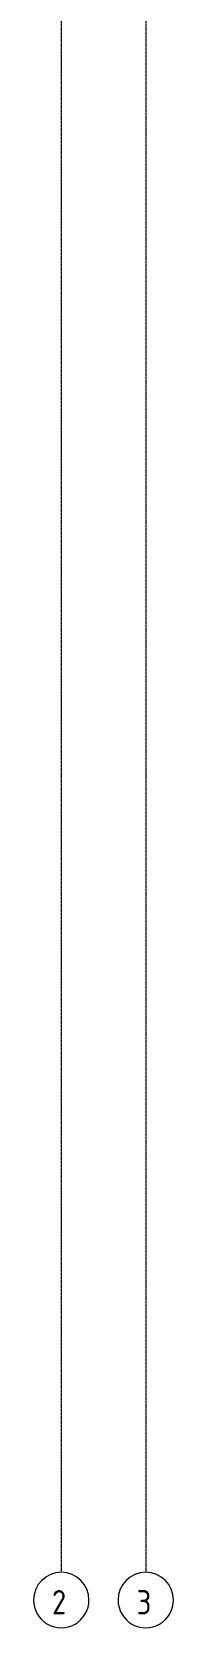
# Model space of a CAD drawing. Header units: millimetres. Extents: x -13853 to 411335, y -23261 to 161252.
# Drawn here: x 17716 to 19736, y -23261 to -267 of the extents above; entities that cross this region are included whole.
import ezdxf

# ---------------------------------------------------------------- set-up
doc = ezdxf.new("R2010")
doc.units = ezdxf.units.MM
doc.linetypes.add('ADSK_Линия сетки', pattern=[21, 12, -3, 3, -3])
doc.layers.add('Оси', color=7, linetype='Continuous', lineweight=9)
doc.styles.add('GOST Common_2', font='GOST Common.ttf', dxfattribs={"width": 0.9, "height": 350})

# ---------------------------------------------------------------- blocks, each defined once
blk = doc.blocks.new('Ось сетки - D8-4846-001_Весь этаж')
at = {"layer": 'Оси', "lineweight": 18}
for start, end in [(360, 180), (180, 360)]:
    blk.add_arc((0, 0), 4, start, end, dxfattribs=at)

msp = doc.modelspace()

# ---------------------------------------------------------------- linework, layer by layer
at = {"layer": 'Оси', "linetype": 'ADSK_Линия сетки'}
for p, q in [((18116, 153732), (18116, -22443)), ((19336, 153732), (19336, -22443))]:
    msp.add_line(p, q, dxfattribs=at)

# ---------------------------------------------------------------- block references
at = {"layer": 'Оси', "lineweight": 18, "xscale": 99.99999999999993, "yscale": 99.99999999999993, "zscale": 99.99999999999993, "rotation": 180}
for p in [(18116, -22843), (19336, -22843)]:
    msp.add_blockref('Ось сетки - D8-4846-001_Весь этаж', p, dxfattribs=at)

# ---------------------------------------------------------------- texts
at = {"layer": 'Оси', "char_height": 350, "attachment_point": 1, "style": 'GOST Common_2'}
for s, insert, width in [('\\fGOST Common|b0|i0|c204|p34|;\\W.9;2', (17982, -22699), 274.18), ('\\fGOST Common|b0|i0|c204|p34|;\\W.9;3', (19205, -22699), 266.96)]:
    msp.add_mtext(s, dxfattribs=dict(at, insert=insert, width=width))

doc.saveas('drawing.dxf')
